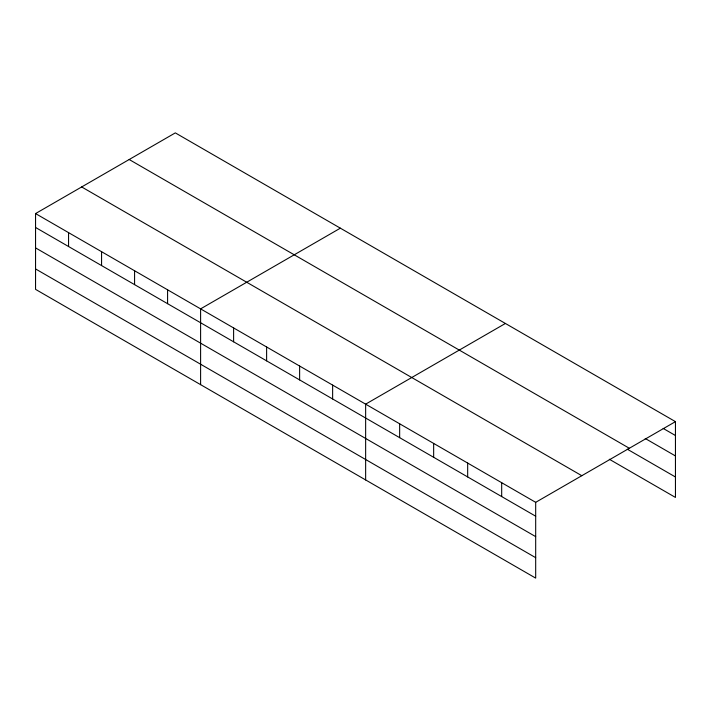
<?xml version="1.0" encoding="UTF-8"?>
<svg xmlns="http://www.w3.org/2000/svg" width="711" height="711" viewBox="0 0 711 711"><rect width="100%" height="100%" fill="white"/><g stroke="black" fill="none" stroke-linecap="round" stroke-linejoin="round"><path stroke-width="1.07" d="M35.55 213.576L535.685 502.33L535.685 578.114L35.55 289.359L35.55 213.576L175.315 132.886L675.45 421.641L675.45 497.424L609.318 459.244M340.356 228.169L200.6 308.867L200.6 384.651M505.405 323.461L365.641 404.15L365.641 479.943M535.685 502.33L675.45 421.641M663.167 428.422L675.45 435.514M645.224 438.491L675.45 455.947M129.189 159.513L629.333 448.268M627.271 449.183L675.45 476.992M81.667 186.949L581.811 475.703M35.55 227.458L535.685 516.204M35.55 247.881L535.685 536.636M35.55 268.936L535.685 557.682M501.682 482.689L501.682 496.571M467.669 463.057L467.669 476.939M433.657 443.424L433.657 457.297M399.653 423.783L399.653 437.665M332.632 385.095L332.632 398.978M299.624 366.032L299.624 379.914M266.616 346.977L266.616 360.859M233.608 327.922L233.608 341.804M167.583 289.804L167.583 303.686M134.575 270.749L134.575 284.631M101.566 251.694L101.566 265.567M68.558 232.63L68.558 246.513"/></g></svg>
